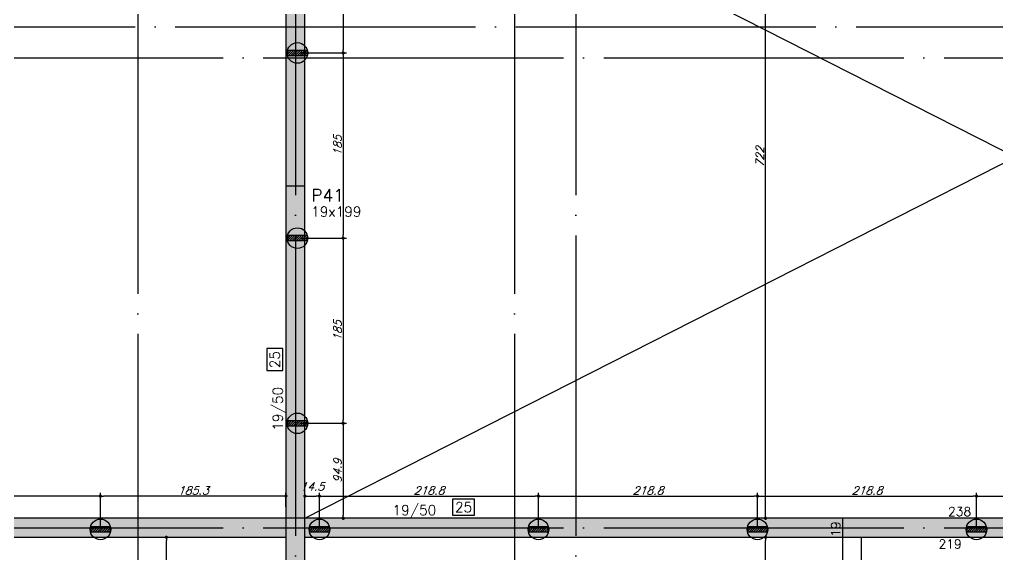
# Model space of a CAD drawing. Header units: millimetres. Extents: x -2404 to 6316, y -1750 to 2455.
# Drawn here: x 1010 to 1987, y 847 to 1382 of the extents above; entities that cross this region are included whole.
import ezdxf
from ezdxf.enums import TextEntityAlignment as Align

# ---------------------------------------------------------------- set-up
doc = ezdxf.new("R2010")
doc.units = ezdxf.units.MM
doc.header["$LTSCALE"] = 50
doc.linetypes.add('EIXO', pattern=[6.8, 6, -0.4, 0, -0.4])
for name, color, linetype in [('F-ARM', 6, 'Continuous'), ('F-COTAS', 106, 'Continuous'), ('F-COTAS ANCORAGEM', 106, 'Continuous'), ('F-DESNIVEL-1', 254, 'Continuous'), ('F-EIXO', 12, 'EIXO'), ('F-PILARES-DIM', 172, 'Continuous'), ('F-PILARES-M', 170, 'Continuous'), ('F-PILARES-NOME', 170, 'Continuous'), ('F-TEXTO', 6, 'Continuous'), ('F-VIGAS', 3, 'Continuous'), ('F-VIGAS-DIM', 2, 'Continuous'), ('F-VÃO', 1, 'Continuous')]:
    doc.layers.add(name, color=color, linetype=linetype)
doc.styles.add('CP-TEXT-INCL', font='romans.shx', dxfattribs={"oblique": 20})
doc.styles.add('MCP', font='romans.shx')
doc.styles.add('ROMANS', font='romans.shx')
doc.dimstyles.new('CP-COTAS-50', dxfattribs={"dimscale": 0.64, "dimtxt": 12.5, "dimasz": 5, "dimexe": 5, "dimexo": 5, "dimgap": 2.5, "dimtad": 1, "dimdec": 1, "dimdsep": 46, "dimtxsty": 'CP-TEXT-INCL', "dimblk1": 'DOT', "dimblk2": 'DOT', "dimsah": 1, "dimcen": 9, "dimclrd": 256, "dimclre": 256, "dimclrt": 256, "dimadec": 0, "dimazin": 0, "dimtfac": 1, "dimtdec": 1, "dimtmove": 2, "dimatfit": 3, "dimldrblk": 'DOT', "dimfxl": 0, "dimtolj": 1, "dimarcsym": 0})

# ---------------------------------------------------------------- blocks, each defined once
blk = doc.blocks.new('*U21')
at = {"layer": 'F-EIXO'}
blk.add_line((0, 0), (0, -2578.27), dxfattribs=at)
at = {"layer": 'F-TEXTO', "style": 'ROMANS'}
blk.add_attdef('EIXO', text='', height=17.5, rotation=360, dxfattribs=at).set_placement((0, 28.21), align=Align.MIDDLE_CENTER)
blk = doc.blocks.new('*U16')
at = {"layer": 'F-EIXO'}
blk.add_line((0, 0), (4857.5, 0), dxfattribs=at)
at = {"layer": 'F-TEXTO', "style": 'ROMANS'}
blk.add_attdef('EIXO', text='', height=17.5, dxfattribs=at).set_placement((-28.21, 0), align=Align.MIDDLE_CENTER)
blk = doc.blocks.new('*U17')
at = {"layer": 'F-EIXO'}
blk.add_line((0, 0), (4945.5, 0), dxfattribs=at)
at = {"layer": 'F-TEXTO', "style": 'ROMANS'}
blk.add_attdef('EIXO', text='', height=17.5, dxfattribs=at).set_placement((-28.21, 0), align=Align.MIDDLE_CENTER)
blk = doc.blocks.new('*U22')
at = {"layer": 'F-EIXO'}
blk.add_line((0, 0), (0, -2479.78), dxfattribs=at)
at = {"layer": 'F-TEXTO', "style": 'ROMANS'}
blk.add_attdef('EIXO', text='', height=17.5, rotation=360, dxfattribs=at).set_placement((0, 28.21), align=Align.MIDDLE_CENTER)
blk = doc.blocks.new('*U18')
at = {"layer": 'F-EIXO'}
blk.add_line((0, 0), (0, -2479.78), dxfattribs=at)
at = {"layer": 'F-TEXTO', "style": 'ROMANS'}
blk.add_attdef('EIXO', text='', height=17.5, rotation=360, dxfattribs=at).set_placement((0, 28.21), align=Align.MIDDLE_CENTER)
blk = doc.blocks.new('*U5')
at = {"layer": 'F-VIGAS-DIM', "color": 1}
blk.add_lwpolyline([(0, 0), (22, 0), (22, 16), (0, 16)], close=True, dxfattribs=at)
at = {"layer": 'F-VIGAS-DIM', "style": 'MCP'}
blk.add_attdef('DIM', text='', height=10, dxfattribs=at).set_placement((11, 8), align=Align.MIDDLE_CENTER)
blk = doc.blocks.new('_DOT')
at = {"color": 0, "linetype": 'ByBlock'}
blk.add_line((-0.5, 0), (-1, 0), dxfattribs=at)
at = {"color": 0, "linetype": 'ByBlock', "const_width": 0.5}
blk.add_lwpolyline([(-0.25, 0, 1), (0.25, 0, 1)], format="xyb", close=True, dxfattribs=at)
blk = doc.blocks.new('*D64')
at = {"layer": 'DEFPOINTS', "color": 0, "transparency": 16777216}
for p in [(1755.16, 864.5), (1755.16, 864.5), (1755.16, 664.5)]:
    blk.add_point(p, dxfattribs=at)
at = {"layer": 'F-COTAS', "lineweight": -2, "transparency": 16777216}
blk.add_line((1755.16, 667.7), (1755.16, 861.3), dxfattribs=at)
at = {"layer": 'F-COTAS', "lineweight": -2, "transparency": 16777216, "xscale": 3.2, "yscale": 3.2, "zscale": 3.2}
for p, rotation in [((1755.16, 864.5), 90), ((1755.16, 664.5), 270)]:
    blk.add_blockref('_DOT', p, dxfattribs=dict(at, rotation=rotation))
at = {"layer": 'F-COTAS', "transparency": 16777216, "insert": (1749.56, 764.5), "char_height": 8, "attachment_point": 5, "rotation": 90, "style": 'CP-TEXT-INCL'}
blk.add_mtext('\\A1;200', dxfattribs=at)
blk = doc.blocks.new('*D65')
at = {"layer": 'DEFPOINTS', "color": 0, "transparency": 16777216}
for p in [(1755.16, 1605.5), (1755.16, 1605.5), (1755.16, 883.5)]:
    blk.add_point(p, dxfattribs=at)
at = {"layer": 'F-COTAS', "lineweight": -2, "transparency": 16777216}
blk.add_line((1755.16, 886.7), (1755.16, 1602.3), dxfattribs=at)
at = {"layer": 'F-COTAS', "lineweight": -2, "transparency": 16777216, "xscale": 3.2, "yscale": 3.2, "zscale": 3.2}
for p, rotation in [((1755.16, 1605.5), 90), ((1755.16, 883.5), 270)]:
    blk.add_blockref('_DOT', p, dxfattribs=dict(at, rotation=rotation))
at = {"layer": 'F-COTAS', "transparency": 16777216, "insert": (1749.56, 1244.5), "char_height": 8, "attachment_point": 5, "rotation": 90, "style": 'CP-TEXT-INCL'}
blk.add_mtext('\\A1;722', dxfattribs=at)
blk = doc.blocks.new('*D70')
at = {"layer": 'DEFPOINTS', "color": 0, "transparency": 16777216}
for p in [(1156.57, 864.5), (1156.57, 864.5), (1156.57, 664.5)]:
    blk.add_point(p, dxfattribs=at)
at = {"layer": 'F-COTAS', "lineweight": -2, "transparency": 16777216}
blk.add_line((1156.57, 667.7), (1156.57, 861.3), dxfattribs=at)
at = {"layer": 'F-COTAS', "lineweight": -2, "transparency": 16777216, "xscale": 3.2, "yscale": 3.2, "zscale": 3.2}
for p, rotation in [((1156.57, 864.5), 90), ((1156.57, 664.5), 270)]:
    blk.add_blockref('_DOT', p, dxfattribs=dict(at, rotation=rotation))
at = {"layer": 'F-COTAS', "transparency": 16777216, "insert": (1150.97, 764.5), "char_height": 8, "attachment_point": 5, "rotation": 90, "style": 'CP-TEXT-INCL'}
blk.add_mtext('\\A1;200', dxfattribs=at)
blk = doc.blocks.new('*D138')
at = {"layer": 'DEFPOINTS', "color": 0, "transparency": 16777216}
for p in [(2835, 864.5), (-1650, -579), (2835, -715.16)]:
    blk.add_point(p, dxfattribs=at)
at = {"layer": 'F-COTAS', "lineweight": -2, "transparency": 16777216}
for p, q in [((2835, 861.3), (2835, -718.36)), ((-1650, -582.2), (-1650, -718.36)), ((-1646.8, -715.16), (2831.8, -715.16))]:
    blk.add_line(p, q, dxfattribs=at)
at = {"layer": 'F-COTAS', "lineweight": -2, "transparency": 16777216, "xscale": 3.2, "yscale": 3.2, "zscale": 3.2, "rotation": 180}
blk.add_blockref('_DOT', (-1650, -715.16), dxfattribs=at)
at = {"layer": 'F-COTAS', "lineweight": -2, "transparency": 16777216, "xscale": 3.2, "yscale": 3.2, "zscale": 3.2}
blk.add_blockref('_DOT', (2835, -715.16), dxfattribs=at)
at = {"layer": 'F-COTAS', "transparency": 16777216, "insert": (592.5, -709.56), "char_height": 8, "attachment_point": 5, "style": 'CP-TEXT-INCL'}
blk.add_mtext('\\A1;4485', dxfattribs=at)
blk = doc.blocks.new('*D166')
at = {"layer": 'DEFPOINTS', "color": 0, "transparency": 16777216}
for p in [(2796, 1664.5), (2990.81, 1664.5), (893.5, -579)]:
    blk.add_point(p, dxfattribs=at)
at = {"layer": 'F-COTAS', "lineweight": -2, "transparency": 16777216}
for p, q in [((2799.2, 1664.5), (2994.01, 1664.5)), ((2990.81, -575.8), (2990.81, 1661.3)), ((896.7, -579), (2994.01, -579))]:
    blk.add_line(p, q, dxfattribs=at)
at = {"layer": 'F-COTAS', "lineweight": -2, "transparency": 16777216, "xscale": 3.2, "yscale": 3.2, "zscale": 3.2}
for p, rotation in [((2990.81, 1664.5), 90), ((2990.81, -579), 270)]:
    blk.add_blockref('_DOT', p, dxfattribs=dict(at, rotation=rotation))
at = {"layer": 'F-COTAS', "transparency": 16777216, "insert": (2985.21, 542.75), "char_height": 8, "attachment_point": 5, "rotation": 90, "style": 'CP-TEXT-INCL'}
blk.add_mtext('\\A1;2243.5', dxfattribs=at)
blk = doc.blocks.new('PONTO ANCORAGEM_EST')
at = {"layer": 'F-ARM'}
h = blk.add_hatch(dxfattribs=at)
h.set_pattern_fill('ANSI31', color=2, scale=0.5)
h.paths.add_polyline_path([(-1159.55, 5937.09), (-1179.55, 5937.09), (-1179.55, 5932.09), (-1159.55, 5932.09)])
at = {"layer": 'F-ARM', "color": 3, "elevation": 0}
blk.add_lwpolyline([(-1179.55, 5932.09), (-1159.55, 5932.09), (-1159.55, 5937.09), (-1179.55, 5937.09)], close=True, dxfattribs=at)
at = {"layer": 'F-ARM', "color": 3}
blk.add_circle((-1169.55, 5934.59, 0), 10.31, dxfattribs=at)
blk = doc.blocks.new('*D303')
at = {"layer": 'DEFPOINTS', "color": 0, "transparency": 16777216}
for p in [(1295, 903.11), (1309.49, 905.66), (1309.49, 872.36)]:
    blk.add_point(p, dxfattribs=at)
at = {"layer": 'F-COTAS ANCORAGEM', "lineweight": -2, "transparency": 16777216}
for p, q in [((1295, 906.31), (1295, 908.86)), ((1309.49, 875.56), (1309.49, 908.86)), ((1298.2, 905.66), (1306.29, 905.66))]:
    blk.add_line(p, q, dxfattribs=at)
at = {"layer": 'F-COTAS ANCORAGEM', "lineweight": -2, "transparency": 16777216, "xscale": 3.2, "yscale": 3.2, "zscale": 3.2, "rotation": 180}
blk.add_blockref('_DOT', (1295, 905.66), dxfattribs=at)
at = {"layer": 'F-COTAS ANCORAGEM', "lineweight": -2, "transparency": 16777216, "xscale": 3.2, "yscale": 3.2, "zscale": 3.2}
blk.add_blockref('_DOT', (1309.49, 905.66), dxfattribs=at)
at = {"layer": 'F-COTAS ANCORAGEM', "transparency": 16777216, "insert": (1302.24, 915.26), "char_height": 8, "attachment_point": 5, "style": 'CP-TEXT-INCL'}
blk.add_mtext('\\A1;14.5', dxfattribs=at)
blk = doc.blocks.new('*D304')
at = {"layer": 'DEFPOINTS', "color": 0, "transparency": 16777216}
for p in [(1528.3, 905.66), (1309.49, 872.36), (1528.3, 872.36)]:
    blk.add_point(p, dxfattribs=at)
at = {"layer": 'F-COTAS ANCORAGEM', "lineweight": -2, "transparency": 16777216}
for p, q in [((1309.49, 875.56), (1309.49, 908.86)), ((1528.3, 875.56), (1528.3, 908.86)), ((1312.69, 905.66), (1525.1, 905.66))]:
    blk.add_line(p, q, dxfattribs=at)
at = {"layer": 'F-COTAS ANCORAGEM', "lineweight": -2, "transparency": 16777216, "xscale": 3.2, "yscale": 3.2, "zscale": 3.2, "rotation": 180}
blk.add_blockref('_DOT', (1309.49, 905.66), dxfattribs=at)
at = {"layer": 'F-COTAS ANCORAGEM', "lineweight": -2, "transparency": 16777216, "xscale": 3.2, "yscale": 3.2, "zscale": 3.2}
blk.add_blockref('_DOT', (1528.3, 905.66), dxfattribs=at)
at = {"layer": 'F-COTAS ANCORAGEM', "transparency": 16777216, "insert": (1418.89, 911.26), "char_height": 8, "attachment_point": 5, "style": 'CP-TEXT-INCL'}
blk.add_mtext('\\A1;218.8', dxfattribs=at)
blk = doc.blocks.new('*D305')
at = {"layer": 'DEFPOINTS', "color": 0, "transparency": 16777216}
for p in [(1747.11, 905.66), (1528.3, 872.36), (1747.11, 872.36)]:
    blk.add_point(p, dxfattribs=at)
at = {"layer": 'F-COTAS ANCORAGEM', "lineweight": -2, "transparency": 16777216}
for p, q in [((1528.3, 875.56), (1528.3, 908.86)), ((1747.11, 875.56), (1747.11, 908.86)), ((1531.5, 905.66), (1743.91, 905.66))]:
    blk.add_line(p, q, dxfattribs=at)
at = {"layer": 'F-COTAS ANCORAGEM', "lineweight": -2, "transparency": 16777216, "xscale": 3.2, "yscale": 3.2, "zscale": 3.2, "rotation": 180}
blk.add_blockref('_DOT', (1528.3, 905.66), dxfattribs=at)
at = {"layer": 'F-COTAS ANCORAGEM', "lineweight": -2, "transparency": 16777216, "xscale": 3.2, "yscale": 3.2, "zscale": 3.2}
blk.add_blockref('_DOT', (1747.11, 905.66), dxfattribs=at)
at = {"layer": 'F-COTAS ANCORAGEM', "transparency": 16777216, "insert": (1637.7, 911.26), "char_height": 8, "attachment_point": 5, "style": 'CP-TEXT-INCL'}
blk.add_mtext('\\A1;218.8', dxfattribs=at)
blk = doc.blocks.new('*D306')
at = {"layer": 'DEFPOINTS', "color": 0, "transparency": 16777216}
for p in [(1965.92, 905.66), (1747.11, 872.36), (1965.92, 872.36)]:
    blk.add_point(p, dxfattribs=at)
at = {"layer": 'F-COTAS ANCORAGEM', "lineweight": -2, "transparency": 16777216}
for p, q in [((1747.11, 875.56), (1747.11, 908.86)), ((1965.92, 875.56), (1965.92, 908.86)), ((1750.31, 905.66), (1962.72, 905.66))]:
    blk.add_line(p, q, dxfattribs=at)
at = {"layer": 'F-COTAS ANCORAGEM', "lineweight": -2, "transparency": 16777216, "xscale": 3.2, "yscale": 3.2, "zscale": 3.2, "rotation": 180}
blk.add_blockref('_DOT', (1747.11, 905.66), dxfattribs=at)
at = {"layer": 'F-COTAS ANCORAGEM', "lineweight": -2, "transparency": 16777216, "xscale": 3.2, "yscale": 3.2, "zscale": 3.2}
blk.add_blockref('_DOT', (1965.92, 905.66), dxfattribs=at)
at = {"layer": 'F-COTAS ANCORAGEM', "transparency": 16777216, "insert": (1856.51, 911.26), "char_height": 8, "attachment_point": 5, "style": 'CP-TEXT-INCL'}
blk.add_mtext('\\A1;218.8', dxfattribs=at)
blk = doc.blocks.new('*D307')
at = {"layer": 'DEFPOINTS', "color": 0, "transparency": 16777216}
for p in [(2171.55, 905.66), (1965.92, 872.36), (2171.55, 872.3)]:
    blk.add_point(p, dxfattribs=at)
at = {"layer": 'F-COTAS ANCORAGEM', "lineweight": -2, "transparency": 16777216}
for p, q in [((1965.92, 875.56), (1965.92, 908.86)), ((2171.55, 875.5), (2171.55, 908.86)), ((1969.12, 905.66), (2168.35, 905.66))]:
    blk.add_line(p, q, dxfattribs=at)
at = {"layer": 'F-COTAS ANCORAGEM', "lineweight": -2, "transparency": 16777216, "xscale": 3.2, "yscale": 3.2, "zscale": 3.2, "rotation": 180}
blk.add_blockref('_DOT', (1965.92, 905.66), dxfattribs=at)
at = {"layer": 'F-COTAS ANCORAGEM', "lineweight": -2, "transparency": 16777216, "xscale": 3.2, "yscale": 3.2, "zscale": 3.2}
blk.add_blockref('_DOT', (2171.55, 905.66), dxfattribs=at)
at = {"layer": 'F-COTAS ANCORAGEM', "transparency": 16777216, "insert": (2068.73, 911.26), "char_height": 8, "attachment_point": 5, "style": 'CP-TEXT-INCL'}
blk.add_mtext('\\A1;205.6', dxfattribs=at)
blk = doc.blocks.new('*D326')
at = {"layer": 'DEFPOINTS', "color": 0, "transparency": 16777216}
for p in [(1287.42, 1533.38), (1287.42, 1348.38), (1333.2, 1348.38)]:
    blk.add_point(p, dxfattribs=at)
at = {"layer": 'F-COTAS ANCORAGEM', "lineweight": -2, "transparency": 16777216}
for p, q in [((1290.62, 1533.38), (1336.4, 1533.38)), ((1333.2, 1530.18), (1333.2, 1351.58)), ((1290.62, 1348.38), (1336.4, 1348.38))]:
    blk.add_line(p, q, dxfattribs=at)
at = {"layer": 'F-COTAS ANCORAGEM', "lineweight": -2, "transparency": 16777216, "xscale": 3.2, "yscale": 3.2, "zscale": 3.2}
for p, rotation in [((1333.2, 1533.38), 90), ((1333.2, 1348.38), 270)]:
    blk.add_blockref('_DOT', p, dxfattribs=dict(at, rotation=rotation))
at = {"layer": 'F-COTAS ANCORAGEM', "transparency": 16777216, "insert": (1327.6, 1440.88), "char_height": 8, "attachment_point": 5, "rotation": 90, "style": 'CP-TEXT-INCL'}
blk.add_mtext('\\A1;185', dxfattribs=at)
blk = doc.blocks.new('*D327')
at = {"layer": 'DEFPOINTS', "color": 0, "transparency": 16777216}
for p in [(1287.42, 1348.38), (1287.42, 1163.38), (1333.2, 1163.38)]:
    blk.add_point(p, dxfattribs=at)
at = {"layer": 'F-COTAS ANCORAGEM', "lineweight": -2, "transparency": 16777216}
for p, q in [((1290.62, 1348.38), (1336.4, 1348.38)), ((1333.2, 1345.18), (1333.2, 1166.58)), ((1290.62, 1163.38), (1336.4, 1163.38))]:
    blk.add_line(p, q, dxfattribs=at)
at = {"layer": 'F-COTAS ANCORAGEM', "lineweight": -2, "transparency": 16777216, "xscale": 3.2, "yscale": 3.2, "zscale": 3.2}
for p, rotation in [((1333.2, 1348.38), 90), ((1333.2, 1163.38), 270)]:
    blk.add_blockref('_DOT', p, dxfattribs=dict(at, rotation=rotation))
at = {"layer": 'F-COTAS ANCORAGEM', "transparency": 16777216, "insert": (1327.6, 1255.88), "char_height": 8, "attachment_point": 5, "rotation": 90, "style": 'CP-TEXT-INCL'}
blk.add_mtext('\\A1;185', dxfattribs=at)
blk = doc.blocks.new('*D328')
at = {"layer": 'DEFPOINTS', "color": 0, "transparency": 16777216}
for p in [(1287.42, 1163.38), (1287.42, 978.38), (1333.2, 978.38)]:
    blk.add_point(p, dxfattribs=at)
at = {"layer": 'F-COTAS ANCORAGEM', "lineweight": -2, "transparency": 16777216}
for p, q in [((1290.62, 1163.38), (1336.4, 1163.38)), ((1333.2, 1160.18), (1333.2, 981.58)), ((1290.62, 978.38), (1336.4, 978.38))]:
    blk.add_line(p, q, dxfattribs=at)
at = {"layer": 'F-COTAS ANCORAGEM', "lineweight": -2, "transparency": 16777216, "xscale": 3.2, "yscale": 3.2, "zscale": 3.2}
for p, rotation in [((1333.2, 1163.38), 90), ((1333.2, 978.38), 270)]:
    blk.add_blockref('_DOT', p, dxfattribs=dict(at, rotation=rotation))
at = {"layer": 'F-COTAS ANCORAGEM', "transparency": 16777216, "insert": (1327.6, 1070.88), "char_height": 8, "attachment_point": 5, "rotation": 90, "style": 'CP-TEXT-INCL'}
blk.add_mtext('\\A1;185', dxfattribs=at)
blk = doc.blocks.new('*D329')
at = {"layer": 'DEFPOINTS', "color": 0, "transparency": 16777216}
for p in [(1287.42, 978.38), (1333.2, 883.5), (1333.2, 883.5)]:
    blk.add_point(p, dxfattribs=at)
at = {"layer": 'F-COTAS ANCORAGEM', "lineweight": -2, "transparency": 16777216}
for p, q in [((1290.62, 978.38), (1336.4, 978.38)), ((1333.2, 975.18), (1333.2, 886.7))]:
    blk.add_line(p, q, dxfattribs=at)
at = {"layer": 'F-COTAS ANCORAGEM', "lineweight": -2, "transparency": 16777216, "xscale": 3.2, "yscale": 3.2, "zscale": 3.2}
for p, rotation in [((1333.2, 978.38), 90), ((1333.2, 883.5), 270)]:
    blk.add_blockref('_DOT', p, dxfattribs=dict(at, rotation=rotation))
at = {"layer": 'F-COTAS ANCORAGEM', "transparency": 16777216, "insert": (1327.6, 930.94), "char_height": 8, "attachment_point": 5, "rotation": 90, "style": 'CP-TEXT-INCL'}
blk.add_mtext('\\A1;94.9', dxfattribs=at)
blk = doc.blocks.new('*D330')
at = {"layer": 'DEFPOINTS', "color": 0, "transparency": 16777216}
for p in [(1090.68, 905.66), (1276, 891.68), (1090.68, 872.36)]:
    blk.add_point(p, dxfattribs=at)
at = {"layer": 'F-COTAS ANCORAGEM', "lineweight": -2, "transparency": 16777216}
for p, q in [((1090.68, 875.56), (1090.68, 908.86)), ((1276, 894.88), (1276, 908.86)), ((1272.8, 905.66), (1093.88, 905.66))]:
    blk.add_line(p, q, dxfattribs=at)
at = {"layer": 'F-COTAS ANCORAGEM', "lineweight": -2, "transparency": 16777216, "xscale": 3.2, "yscale": 3.2, "zscale": 3.2, "rotation": 180}
blk.add_blockref('_DOT', (1090.68, 905.66), dxfattribs=at)
at = {"layer": 'F-COTAS ANCORAGEM', "lineweight": -2, "transparency": 16777216, "xscale": 3.2, "yscale": 3.2, "zscale": 3.2}
blk.add_blockref('_DOT', (1276, 905.66), dxfattribs=at)
at = {"layer": 'F-COTAS ANCORAGEM', "transparency": 16777216, "insert": (1183.34, 911.26), "char_height": 8, "attachment_point": 5, "style": 'CP-TEXT-INCL'}
blk.add_mtext('\\A1;185.3', dxfattribs=at)
blk = doc.blocks.new('*D331')
at = {"layer": 'DEFPOINTS', "color": 0, "transparency": 16777216}
for p in [(871.68, 905.66), (871.68, 872.36), (1090.68, 872.36)]:
    blk.add_point(p, dxfattribs=at)
at = {"layer": 'F-COTAS ANCORAGEM', "lineweight": -2, "transparency": 16777216}
for p, q in [((871.68, 875.56), (871.68, 908.86)), ((1090.68, 875.56), (1090.68, 908.86)), ((1087.48, 905.66), (874.88, 905.66))]:
    blk.add_line(p, q, dxfattribs=at)
at = {"layer": 'F-COTAS ANCORAGEM', "lineweight": -2, "transparency": 16777216, "xscale": 3.2, "yscale": 3.2, "zscale": 3.2, "rotation": 180}
blk.add_blockref('_DOT', (871.68, 905.66), dxfattribs=at)
at = {"layer": 'F-COTAS ANCORAGEM', "lineweight": -2, "transparency": 16777216, "xscale": 3.2, "yscale": 3.2, "zscale": 3.2}
blk.add_blockref('_DOT', (1090.68, 905.66), dxfattribs=at)
at = {"layer": 'F-COTAS ANCORAGEM', "transparency": 16777216, "insert": (981.18, 911.26), "char_height": 8, "attachment_point": 5, "style": 'CP-TEXT-INCL'}
blk.add_mtext('\\A1;219', dxfattribs=at)

msp = doc.modelspace()

# ---------------------------------------------------------------- hatches: boundary and pattern name
at = {"layer": 'F-DESNIVEL-1', "linetype": 'Continuous'}
for points in [[(1276, 1215.5), (1295, 1215.5), (1295, 1414.5), (1276, 1414.5)], [(1276, 809.5), (1295, 809.5), (1295, 883.5), (1276, 883.5)], [(2070, 645.5), (2070, 883.5), (1832, 883.5), (1832, 864.5), (2051, 864.5), (2051, 664.5), (1832, 664.5), (1832, 645.5)]]:
    msp.add_hatch(color=256, dxfattribs=at).paths.add_polyline_path(points, flags=16)

# ---------------------------------------------------------------- linework, layer by layer
for points in [[(1276, 883.6), (1295, 883.6), (1295, 1215.4)], [(1276, 883.6), (1295, 1215.4), (1276, 1215.4)], [(1276, 883.6), (1276, 1215.4), (1276, 883.6)], [(615.1, 883.5), (615.1, 864.5), (1275.9, 864.5)], [(615.1, 883.5), (1275.9, 864.5), (1275.9, 883.5)], [(615.1, 883.5), (1275.9, 883.5), (615.1, 883.5)], [(1295.1, 883.5), (1295.1, 864.5), (1831.9, 864.5)], [(1295.1, 883.5), (1831.9, 864.5), (1831.9, 883.5)], [(1295.1, 883.5), (1831.9, 883.5), (1295.1, 883.5)]]:
    msp.add_solid(points, dxfattribs=at)
at = {"layer": 'F-PILARES-M', "linetype": 'Continuous'}
for points in [[(1276, 1215.5), (1295, 1215.5), (1295, 1414.5), (1276, 1414.5), (1276, 1215.5)], [(1276, 809.5), (1295, 809.5), (1295, 883.5), (1276, 883.5), (1276, 809.5)], [(2070, 645.5), (2070, 883.5), (1832, 883.5), (1832, 864.5), (2051, 864.5), (2051, 664.5), (1832, 664.5), (1832, 645.5), (2070, 645.5)]]:
    msp.add_lwpolyline(points, dxfattribs=at)
at = {"layer": 'F-VIGAS'}
for points in [[(1276, 1215.5), (1276, 883.5)], [(1295, 883.5), (1295, 1215.5)], [(1276, 883.5), (615, 883.5)], [(1832, 883.5), (1295, 883.5)], [(615, 864.5), (1276, 864.5)], [(1295, 864.5), (1832, 864.5)], [(1832, 864.5), (1832, 664.5)], [(1851, 664.5), (1851, 864.5)]]:
    msp.add_lwpolyline(points, dxfattribs=at)
at = {"layer": 'F-VÃO'}
for p, q in [((1295, 883.5), (2714.5, 1605.5)), ((1295, 1605.5), (2714.5, 883.5))]:
    msp.add_line(p, q, dxfattribs=at)

# ---------------------------------------------------------------- block references
at = {"layer": 'F-ARM'}
for p in [(2456.969, -4586.215, 0), (2456.969, -4771.215, 0), (2456.969, -4956.215, 0), (2260.229, -5062.235, 0), (2479.039, -5062.235, 0), (2697.849, -5062.235, 0), (2916.659, -5062.235, 0), (3135.469, -5062.235, 0)]:
    msp.add_blockref('PONTO ANCORAGEM_EST', p, dxfattribs=at)
at = {"layer": 'F-EIXO', "linetype": 'Continuous'}
for name, p in [('*U21', (1285.5, 1846.305)), ('*U21', (1565.5, 1846.305)), ('*U18', (1128, 1747.82)), ('*U22', (1504.5, 1747.82)), ('*U17', (-1895.471, 1374.5)), ('*U16', (-1807.517, 1343.5)), ('*U16', (-1807.517, 874))]:
    msp.add_blockref(name, p, dxfattribs=at)
at = {"layer": 'F-VIGAS-DIM', "linetype": 'Continuous', "rotation": 90}
msp.add_blockref('*U5', (1272.875, 1031), dxfattribs=at).add_auto_attribs({'DIM': '25'})
at = {"layer": 'F-VIGAS-DIM', "linetype": 'Continuous'}
msp.add_blockref('*U5', (1442.5, 886.625), dxfattribs=at).add_auto_attribs({'DIM': '25'})

# ---------------------------------------------------------------- texts
at = {"layer": 'F-PILARES-DIM', "linetype": 'Continuous', "style": 'MCP'}
for s, height, p in [('19x199', 10, (1301.25, 1184.875)), ('238', 9, (1937.5, 885.75)), ('219', 9, (1928, 853.25))]:
    msp.add_text(s, height=height, dxfattribs=at).set_placement(p)
msp.add_text('19', height=9, rotation=90, dxfattribs=at).set_placement((1829.75, 865))
at = {"layer": 'F-PILARES-NOME', "linetype": 'Continuous', "style": 'MCP'}
msp.add_text('P41', height=12.5, dxfattribs=at).set_placement((1301.25, 1199.875))
at = {"layer": 'F-VIGAS-DIM', "linetype": 'Continuous', "style": 'MCP'}
msp.add_text('19/50', height=10, rotation=90, dxfattribs=at).set_placement((1272.875, 971))
msp.add_text('19/50', height=10, dxfattribs=at).set_placement((1382.5, 886.625))

# ---------------------------------------------------------------- dimensions: what is measured, and where the dimension line sits
at = {"layer": 'F-COTAS'}
for base, p1, p2, angle, picture, middle in [((2990.807, 1664.5), (893.5, -579), (2796, 1664.5), 90, '*D166', (2985.207, 542.75)), ((1755.165, 1605.5), (1755.165, 883.5), (1755.165, 1605.5), 270, '*D65', (1749.565, 1244.5)), ((1156.571, 864.5), (1156.571, 664.5), (1156.571, 864.5), 270, '*D70', (1150.971, 764.5)), ((1755.165, 864.5), (1755.165, 664.5), (1755.165, 864.5), 270, '*D64', (1749.565, 764.5))]:
    dim = msp.add_linear_dim(base=base, p1=p1, p2=p2, angle=angle, dimstyle='CP-COTAS-50', dxfattribs=at)
    dim.commit()
    dim.dimension.update_dxf_attribs({"geometry": picture, "text_midpoint": middle})
dim = msp.add_linear_dim(base=(2835, -715.164), p1=(-1650, -579), p2=(2835, 864.5), dimstyle='CP-COTAS-50', dxfattribs=at)
dim.commit()
dim.dimension.update_dxf_attribs({"geometry": '*D138', "text_midpoint": (592.5, -709.564)})
at = {"layer": 'F-COTAS ANCORAGEM'}
for base, p1, p2, picture, middle in [((1333.2, 1348.38), (1287.416, 1533.38), (1287.416, 1348.38), '*D326', (1327.6, 1440.88)), ((1333.2, 1163.38), (1287.416, 1348.38), (1287.416, 1163.38), '*D327', (1327.6, 1255.88)), ((1333.2, 978.38), (1287.416, 1163.38), (1287.416, 978.38), '*D328', (1327.6, 1070.88)), ((1333.2, 883.5), (1287.416, 978.38), (1333.2, 883.5), '*D329', (1327.6, 930.94))]:
    dim = msp.add_linear_dim(base=base, p1=p1, p2=p2, angle=90, dimstyle='CP-COTAS-50', override={"dimfxl": 7.5}, dxfattribs=at)
    dim.commit()
    dim.dimension.update_dxf_attribs({"geometry": picture, "text_midpoint": middle})
for base, p1, p2, picture, middle in [((1309.486, 905.658), (1295, 903.112), (1309.486, 872.36), '*D303', (1302.243, 915.258)), ((871.676, 905.658), (1090.676, 872.36), (871.676, 872.36), '*D331', (981.176, 911.258)), ((1090.676, 905.658), (1276, 891.677), (1090.676, 872.36), '*D330', (1183.338, 911.258)), ((1528.296, 905.658), (1309.486, 872.36), (1528.296, 872.36), '*D304', (1418.891, 911.258)), ((1747.106, 905.658), (1528.296, 872.36), (1747.106, 872.36), '*D305', (1637.701, 911.258)), ((1965.916, 905.658), (1747.106, 872.36), (1965.916, 872.36), '*D306', (1856.511, 911.258)), ((2171.546, 905.658), (1965.916, 872.36), (2171.546, 872.302), '*D307', (2068.731, 911.258))]:
    dim = msp.add_linear_dim(base=base, p1=p1, p2=p2, dimstyle='CP-COTAS-50', override={"dimfxl": 7.5}, dxfattribs=at)
    dim.commit()
    dim.dimension.update_dxf_attribs({"geometry": picture, "text_midpoint": middle})

doc.saveas('drawing.dxf')
